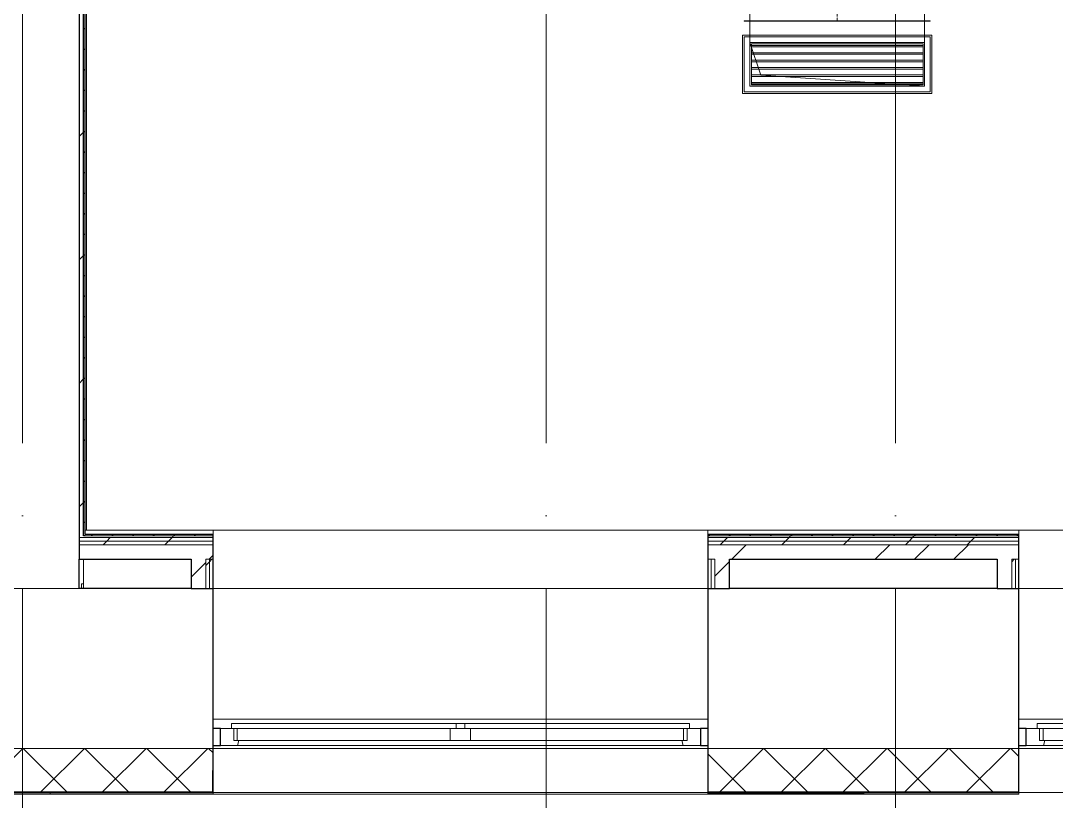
# Model space of a CAD drawing. Header units: millimetres. Extents: x -88595 to 880822, y -1054509 to -148035.
# Drawn here: x 401257 to 404817, y -283584 to -280901 of the extents above; entities that cross this region are included whole.
import ezdxf

# ---------------------------------------------------------------- set-up
doc = ezdxf.new("R2010")
doc.units = ezdxf.units.MM
doc.linetypes.add('$7$ADSK_Осевая', pattern=[14, 10, -2, 0, -2])
doc.linetypes.add('ADSK_Линия сетки', pattern=[25, 20, -2.5, 0, -2.5])
for name, color, linetype, lineweight in [('_ Окна', 7, 'Continuous', 30), ('Воздуховоды', 7, 'Continuous', 18), ('Оборудование', 7, 'Continuous', 18), ('Ограждение', 7, 'Continuous', 9), ('Окна', 7, 'Continuous', 9), ('Оси', 7, 'Continuous', 9), ('Стены внутренние', 7, 'Continuous', 18), ('Стены наружные', 7, 'Continuous', 18), ('Стены штриховка', 7, 'Continuous', 9)]:
    doc.layers.add(name, color=color, linetype=linetype, lineweight=lineweight)

# ---------------------------------------------------------------- blocks, each defined once
blk = doc.blocks.new('$0$ADSK_Решетка вентиляционная жалюзийная_Приточная2 - Решетка приточная_Однорядная-V56-В_Координация_3 этаж ОВ3')
at = {"layer": 'Воздуховоды', "lineweight": 9, "true_color": 0xffffff}
h = blk.add_hatch(dxfattribs=at)
h.set_pattern_fill('FP_30', style=0, pattern_type=2)
h.set_pattern_definition([(180, (-5538.416, -8621.44), (3e-15, -25.4), [25.4, 0, 0, 0]), (180, (-5538.416, -8626.52), (3e-15, -25.4), [25.4, 0, 0, 0])])
h.paths.add_polyline_path([(-5833.4, -8681.3), (-5243.4, -8681.3), (-5243.4, -8541.3), (-5833.4, -8541.3)])
at = {"layer": 'Воздуховоды', "color": 140, "true_color": 0x1bb3e4}
for p, q in [((-5863.4, -8711.3), (-5863.4, -8511.3)), ((-5863.4, -8511.3), (-5213.4, -8511.3)), ((-5213.4, -8511.3), (-5863.4, -8511.3)), ((-5863.4, -8511.3), (-5863.4, -8711.3)), ((-5838.4, -8686.3), (-5838.4, -8536.3)), ((-5838.4, -8536.3), (-5238.4, -8536.3)), ((-5238.4, -8536.3), (-5838.4, -8536.3)), ((-5838.4, -8536.3), (-5838.4, -8686.3)), ((-5243.4, -8541.3), (-5833.4, -8541.3)), ((-5833.4, -8541.3), (-5833.4, -8681.3)), ((-5833.4, -8681.3), (-5833.4, -8541.3)), ((-5833.4, -8541.3), (-5243.4, -8541.3)), ((-5833.4, -8681.3), (-5833.4, -8541.3)), ((-5833.4, -8541.3), (-5243.4, -8541.3)), ((-5243.4, -8541.3), (-5833.4, -8541.3)), ((-5833.4, -8541.3), (-5833.4, -8681.3)), ((-5243.4, -8681.3), (-5243.4, -8541.3)), ((-5243.4, -8541.3), (-5243.4, -8681.3)), ((-5243.4, -8541.3), (-5243.4, -8681.3)), ((-5243.4, -8681.3), (-5243.4, -8541.3)), ((-5238.4, -8536.3), (-5238.4, -8686.3)), ((-5238.4, -8686.3), (-5238.4, -8536.3)), ((-5213.4, -8511.3), (-5213.4, -8711.3)), ((-5213.4, -8711.3), (-5213.4, -8511.3)), ((-5833.4, -8681.3), (-5243.4, -8681.3)), ((-5243.4, -8681.3), (-5833.4, -8681.3)), ((-5243.4, -8681.3), (-5833.4, -8681.3)), ((-5833.4, -8681.3), (-5243.4, -8681.3)), ((-5213.4, -8711.3), (-5863.4, -8711.3)), ((-5863.4, -8711.3), (-5213.4, -8711.3)), ((-5238.4, -8686.3), (-5838.4, -8686.3)), ((-5838.4, -8686.3), (-5238.4, -8686.3))]:
    blk.add_line(p, q, dxfattribs=at)
blk = doc.blocks.new('$0$ADSK_Отвод_Прямоугольный1 - Стандарт-4055408-В_Координация_3 этаж ОВ3')
at = {"layer": 'Воздуховоды', "color": 140, "true_color": 0x1bb3e4}
for p, q in [((-5218.4, -8461.3), (-5858.4, -8461.3)), ((-5858.4, -8461.3), (-5218.4, -8461.3)), ((-5858.4, -8463.3), (-5858.4, -8461.3)), ((-5858.4, -8463.3), (-5858.4, -8461.3)), ((-5218.4, -8463.3), (-5858.4, -8463.3)), ((-5858.4, -8463.3), (-5218.4, -8463.3)), ((-5838.4, -8461.3), (-5838.4, -8486.3)), ((-5238.4, -8461.3), (-5838.4, -8461.3)), ((-5838.4, -8461.3), (-5238.4, -8461.3)), ((-5838.4, -8486.3), (-5838.4, -8461.3)), ((-5238.4, -8461.3), (-5838.4, -8461.3)), ((-5838.4, -8461.3), (-5238.4, -8461.3)), ((-5838.4, -8463.3), (-5838.4, -8461.3)), ((-5838.4, -8463.3), (-5838.4, -8461.3)), ((-5238.4, -8463.3), (-5838.4, -8463.3)), ((-5838.4, -8463.3), (-5238.4, -8463.3)), ((-5238.4, -8461.3), (-5238.4, -8486.3)), ((-5238.4, -8486.3), (-5238.4, -8461.3)), ((-5238.4, -8461.3), (-5238.4, -8463.3)), ((-5238.4, -8463.3), (-5238.4, -8461.3)), ((-5218.4, -8461.3), (-5218.4, -8463.3)), ((-5218.4, -8463.3), (-5218.4, -8461.3)), ((-5838.4, -8486.3), (-5838.4, -8536.3)), ((-5838.4, -8486.3), (-5838.4, -8686.3)), ((-5238.4, -8536.3), (-5238.4, -8486.3)), ((-5238.4, -8486.3), (-5238.4, -8686.3)), ((-5218.4, -8516.3), (-5858.4, -8516.3)), ((-5858.4, -8516.3), (-5858.4, -8706.3)), ((-5858.4, -8706.3), (-5858.4, -8516.3)), ((-5858.4, -8516.3), (-5218.4, -8516.3)), ((-5838.4, -8536.3), (-5838.4, -8686.3)), ((-5838.4, -8536.3), (-5238.4, -8536.3)), ((-5838.4, -8686.3), (-5838.4, -8536.3)), ((-5838.4, -8536.3), (-5238.4, -8536.3)), ((-5238.4, -8536.3), (-5838.4, -8536.3)), ((-5838.4, -8536.3), (-5838.4, -8686.3)), ((-5238.4, -8686.3), (-5238.4, -8536.3)), ((-5238.4, -8536.3), (-5238.4, -8686.3)), ((-5238.4, -8686.3), (-5238.4, -8536.3)), ((-5218.4, -8706.3), (-5218.4, -8516.3)), ((-5218.4, -8516.3), (-5218.4, -8706.3)), ((-5858.4, -8706.3), (-5218.4, -8706.3)), ((-5218.4, -8706.3), (-5858.4, -8706.3)), ((-5838.4, -8686.3), (-5238.4, -8686.3)), ((-5238.4, -8686.3), (-5838.4, -8686.3)), ((-5238.4, -8686.3), (-5838.4, -8686.3)), ((-5838.4, -8686.3), (-5238.4, -8686.3))]:
    blk.add_line(p, q, dxfattribs=at)
blk = doc.blocks.new('3 этаж')
at = {"layer": '_ Окна'}
for p, q in [((413823.9, 643091.9), (413798.9, 643091.9)), ((413823.9, 643033.9), (413823.9, 643091.9)), ((415498.9, 643091.9), (415473.9, 643091.9)), ((415473.9, 643091.9), (415473.9, 643033.9)), ((416593.9, 643091.9), (416568.9, 643091.9)), ((416593.9, 643033.9), (416593.9, 643091.9)), ((413798.9, 643033.9), (413823.9, 643033.9)), ((415473.9, 643033.9), (415498.9, 643033.9)), ((416568.9, 643033.9), (416593.9, 643033.9))]:
    blk.add_line(p, q, dxfattribs=at)
at = {"layer": '_ Окна', "lineweight": 18}
for p, q in [((413861.9, 643091.9), (413823.9, 643091.9)), ((413823.9, 643091.9), (413823.9, 643033.9)), ((413869.9, 643050.9), (413869.9, 643091.9)), ((415427.9, 643091.9), (415427.9, 643050.9)), ((415473.9, 643091.9), (415435.9, 643091.9)), ((415473.9, 643033.9), (415473.9, 643091.9)), ((416631.9, 643091.9), (416593.9, 643091.9)), ((416593.9, 643091.9), (416593.9, 643033.9)), ((416639.9, 643050.9), (416639.9, 643091.9)), ((413881.9, 643050.9), (413869.9, 643050.9)), ((413883.3, 643033.9), (413887.9, 643050.9)), ((415409.9, 643050.9), (415414.5, 643033.9)), ((415427.9, 643050.9), (415415.9, 643050.9)), ((416651.9, 643050.9), (416639.9, 643050.9)), ((416653.3, 643033.9), (416657.9, 643050.9)), ((413823.9, 643033.9), (413883.3, 643033.9)), ((415414.5, 643033.9), (415473.9, 643033.9)), ((416593.9, 643033.9), (416653.3, 643033.9))]:
    blk.add_line(p, q, dxfattribs=at)
at = {"layer": 'Ограждение'}
for p, q in [((413363.9, 643773.9), (413363.9, 649728.9)), ((413358.9, 643773.9), (424453.9, 643773.9)), ((413798.9, 643758.9), (413798.9, 643773.9)), ((413798.9, 643773.9), (415498.9, 643773.9)), ((415498.9, 643773.9), (415498.9, 643758.9)), ((416568.9, 643758.9), (416568.9, 643773.9)), ((416568.9, 643773.9), (418268.9, 643773.9)), ((413353.9, 643573.9), (413353.9, 643673.9)), ((413798.9, 643573.9), (415498.9, 643573.9)), ((416568.9, 643573.9), (418268.9, 643573.9)), ((413798.9, 643123.9), (415498.9, 643123.9)), ((416568.9, 643123.9), (418268.9, 643123.9))]:
    blk.add_line(p, q, dxfattribs=at)
at = {"layer": 'Окна'}
for p, q in [((413861.9, 643108.9), (414633.9, 643108.9)), ((413861.9, 643091.9), (413861.9, 643108.9)), ((414633.9, 643091.9), (413861.9, 643091.9)), ((413881.9, 643050.9), (413881.9, 643091.9)), ((414613.9, 643091.9), (414613.9, 643050.9)), ((414633.9, 643108.9), (414663.9, 643108.9)), ((414633.9, 643108.9), (414633.9, 643091.9)), ((414663.9, 643091.9), (414633.9, 643091.9)), ((414663.9, 643108.9), (415435.9, 643108.9)), ((414663.9, 643091.9), (414663.9, 643108.9)), ((415435.9, 643091.9), (414663.9, 643091.9)), ((414683.9, 643050.9), (414683.9, 643091.9)), ((415415.9, 643091.9), (415415.9, 643050.9)), ((415435.9, 643108.9), (415435.9, 643091.9)), ((416631.9, 643108.9), (417403.9, 643108.9)), ((416631.9, 643091.9), (416631.9, 643108.9)), ((417403.9, 643091.9), (416631.9, 643091.9)), ((416651.9, 643050.9), (416651.9, 643091.9)), ((414613.9, 643050.9), (413881.9, 643050.9)), ((414683.9, 643050.9), (414613.9, 643050.9)), ((415415.9, 643050.9), (414683.9, 643050.9)), ((417383.9, 643050.9), (416651.9, 643050.9)), ((413883.3, 643033.9), (415414.5, 643033.9)), ((416653.3, 643033.9), (418184.5, 643033.9))]:
    blk.add_line(p, q, dxfattribs=at)
at = {"layer": 'Оси', "linetype": 'ADSK_Линия сетки', "ltscale": 100}
for p, q in [((413143.9, 661073.9), (413143.9, 629947.7)), ((414943.9, 661073.9), (414943.9, 629947.7)), ((416143.9, 661073.9), (416143.9, 629947.7)), ((466011.2, 643573.9), (389071.6, 643573.9))]:
    blk.add_line(p, q, dxfattribs=at)
at = {"layer": 'Стены внутренние', "lineweight": 30}
for p, q in [((413338.9, 643573.9), (413338.9, 643673.9)), ((413723.9, 643573.9), (413338.9, 643573.9)), ((413798.9, 642871.9), (413798.9, 643573.9)), ((415498.9, 643573.9), (415498.9, 642871.9)), ((416493.9, 643573.9), (415573.9, 643573.9)), ((416568.9, 642871.9), (416568.9, 643573.9)), ((412678.9, 642871.9), (413798.9, 642871.9)), ((415498.9, 642871.9), (416568.9, 642871.9))]:
    blk.add_line(p, q, dxfattribs=at)
at = {"layer": 'Стены внутренние'}
for p, q in [((395593.9, 643023.9), (423898.9, 643023.9)), ((415498.9, 642871.9), (413798.9, 642871.9)), ((418268.9, 642871.9), (416568.9, 642871.9))]:
    blk.add_line(p, q, dxfattribs=at)
at = {"layer": 'Стены внутренние', "linetype": 'Continuous', "lineweight": 9}
for p, q in [((412994.9, 642873.9), (413144.9, 643023.9)), ((413296.5, 642873.9), (413146.5, 643023.9)), ((413207.1, 642873.9), (413357.1, 643023.9)), ((413508.6, 642873.9), (413358.6, 643023.9)), ((413419.2, 642873.9), (413569.2, 643023.9)), ((413720.8, 642873.9), (413570.8, 643023.9)), ((413631.3, 642873.9), (413781.3, 643023.9)), ((413798.9, 643007.9), (413782.9, 643023.9)), ((415540.5, 642873.9), (415690.5, 643023.9)), ((415842.1, 642873.9), (415692.1, 643023.9)), ((415752.6, 642873.9), (415902.6, 643023.9)), ((416054.2, 642873.9), (415904.2, 643023.9)), ((415964.8, 642873.9), (416114.8, 643023.9)), ((416266.4, 642873.9), (416116.4, 643023.9)), ((416176.9, 642873.9), (416326.9, 643023.9)), ((416478.5, 642873.9), (416328.5, 643023.9)), ((416389, 642873.9), (416539, 643023.9)), ((416568.9, 642995.6), (416540.6, 643023.9)), ((415630, 642873.9), (415498.9, 643004.9)), ((415569.8, 642873.9), (415568.6, 642871.9)), ((415825.1, 642871.9), (415824, 642873.9)), ((416411.7, 642871.9), (416410.6, 642873.9))]:
    blk.add_line(p, q, dxfattribs=at)
at = {"layer": 'Стены наружные', "lineweight": 30}
for p, q in [((413338.9, 649753.9), (413338.9, 643673.9)), ((413353.9, 643753.9), (413353.9, 649738.9)), ((413358.9, 643758.9), (413358.9, 649733.9)), ((413798.9, 643758.9), (413358.9, 643758.9)), ((413798.9, 643573.9), (413798.9, 643758.9)), ((415498.9, 643758.9), (415498.9, 643573.9)), ((416568.9, 643758.9), (415498.9, 643758.9)), ((416568.9, 643573.9), (416568.9, 643758.9)), ((413358.9, 643753.9), (413353.9, 643753.9)), ((413338.9, 643673.9), (413723.9, 643673.9)), ((413723.9, 643673.9), (413723.9, 643573.9)), ((415573.9, 643673.9), (416493.9, 643673.9)), ((415573.9, 643573.9), (415573.9, 643673.9)), ((416493.9, 643673.9), (416493.9, 643573.9)), ((413723.9, 643573.9), (413798.9, 643573.9)), ((415498.9, 643573.9), (415573.9, 643573.9)), ((416493.9, 643573.9), (416568.9, 643573.9)), ((415498.9, 642871.9), (415498.9, 642866.9)), ((416033.9, 642871.9), (416033.9, 642866.9)), ((416033.9, 642866.9), (415498.9, 642866.9))]:
    blk.add_line(p, q, dxfattribs=at)
at = {"layer": 'Стены наружные', "linetype": 'Continuous', "lineweight": 9}
for p, q in [((413353.9, 645495.6), (413358.9, 645500.6)), ((413353.9, 645424.9), (413358.9, 645429.9)), ((413353.9, 645354.2), (413358.9, 645359.2)), ((413353.9, 645283.5), (413358.9, 645288.5)), ((413353.9, 645212.7), (413358.9, 645217.7)), ((413353.9, 645142), (413358.9, 645147)), ((413338.9, 645127), (413353.9, 645142)), ((413353.9, 645071.3), (413358.9, 645076.3)), ((413353.9, 645000.6), (413358.9, 645005.6)), ((413353.9, 644929.9), (413358.9, 644934.9)), ((413353.9, 644859.2), (413358.9, 644864.2)), ((413353.9, 644788.5), (413358.9, 644793.5)), ((413353.9, 644717.8), (413358.9, 644722.8)), ((413338.9, 644702.8), (413353.9, 644717.8)), ((413353.9, 644647.1), (413358.9, 644652.1)), ((413353.9, 644576.3), (413358.9, 644581.3)), ((413353.9, 644505.6), (413358.9, 644510.6)), ((413353.9, 644434.9), (413358.9, 644439.9)), ((413353.9, 644364.2), (413358.9, 644369.2)), ((413338.9, 644278.5), (413353.9, 644293.5)), ((413353.9, 644293.5), (413358.9, 644298.5)), ((413353.9, 644222.8), (413358.9, 644227.8)), ((413353.9, 644152.1), (413358.9, 644157.1)), ((413353.9, 644081.4), (413358.9, 644086.4)), ((413353.9, 644010.7), (413358.9, 644015.7)), ((413353.9, 643939.9), (413358.9, 643944.9)), ((413338.9, 643854.2), (413353.9, 643869.2)), ((413353.9, 643869.2), (413358.9, 643874.2)), ((413353.9, 643798.5), (413358.9, 643803.5)), ((413379.9, 643753.9), (413384.9, 643758.9)), ((413450.7, 643753.9), (413455.7, 643758.9)), ((413521.4, 643753.9), (413526.4, 643758.9)), ((413592.1, 643753.9), (413597.1, 643758.9)), ((413662.8, 643753.9), (413667.8, 643758.9)), ((413733.5, 643753.9), (413738.5, 643758.9)), ((415501.3, 643753.9), (415506.3, 643758.9)), ((415572, 643753.9), (415577, 643758.9)), ((415642.7, 643753.9), (415647.7, 643758.9)), ((415713.4, 643753.9), (415718.4, 643758.9)), ((415784.1, 643753.9), (415789.1, 643758.9)), ((415854.8, 643753.9), (415859.8, 643758.9)), ((415925.5, 643753.9), (415930.5, 643758.9)), ((415996.2, 643753.9), (416001.2, 643758.9)), ((416067, 643753.9), (416072, 643758.9)), ((416137.7, 643753.9), (416142.7, 643758.9)), ((416208.4, 643753.9), (416213.4, 643758.9)), ((416279.1, 643753.9), (416284.1, 643758.9)), ((416349.8, 643753.9), (416354.8, 643758.9)), ((416420.5, 643753.9), (416425.5, 643758.9)), ((416491.2, 643753.9), (416496.2, 643758.9)), ((416561.9, 643753.9), (416566.9, 643758.9)), ((413338.9, 643721.1), (413341.7, 643723.9)), ((413420.7, 643723.9), (413433.2, 643736.4)), ((413433.2, 643736.4), (413445.7, 643748.9)), ((413632.8, 643723.9), (413645.3, 643736.4)), ((413645.3, 643736.4), (413657.8, 643748.9)), ((413657.8, 643748.9), (413662.8, 643753.9)), ((415542, 643723.9), (415554.5, 643736.4)), ((415554.5, 643736.4), (415567, 643748.9)), ((415581.7, 643673.9), (415631.7, 643723.9)), ((415754.1, 643723.9), (415766.6, 643736.4)), ((415766.6, 643736.4), (415779.1, 643748.9)), ((415779.1, 643748.9), (415784.1, 643753.9)), ((415966.2, 643723.9), (415978.7, 643736.4)), ((415978.7, 643736.4), (415991.2, 643748.9)), ((416075.1, 643673.9), (416125.1, 643723.9)), ((416178.4, 643723.9), (416190.9, 643736.4)), ((416190.9, 643736.4), (416203.4, 643748.9)), ((416203.4, 643748.9), (416208.4, 643753.9)), ((416210, 643673.9), (416260, 643723.9)), ((416345, 643673.9), (416395, 643723.9)), ((416390.5, 643723.9), (416403, 643736.4)), ((416403, 643736.4), (416415.5, 643748.9)), ((413785.1, 643673.9), (413798.9, 643687.6)), ((413723.9, 643612.6), (413773.9, 643662.6)), ((413773.9, 643652.8), (413786.4, 643665.3)), ((413786.4, 643665.3), (413794.9, 643673.9)), ((415523.9, 643616.1), (415573.9, 643666.1)), ((416543.9, 643665.1), (416552.6, 643673.9)), ((415568.6, 642871.9), (415565.7, 642866.9)), ((415825.7, 642870.9), (415825.1, 642871.9))]:
    blk.add_line(p, q, dxfattribs=at)
at = {"layer": 'Стены наружные'}
for p, q in [((413346.4, 643588.9), (413353.9, 643588.9)), ((413346.4, 643573.9), (413346.4, 643588.9)), ((413238.9, 642866.9), (413238.9, 642871.9)), ((413798.9, 642871.9), (413798.9, 642866.9)), ((416568.9, 642866.9), (416568.9, 642871.9)), ((415498.9, 642866.9), (410978.9, 642866.9)), ((416568.9, 642866.9), (416033.9, 642866.9))]:
    blk.add_line(p, q, dxfattribs=at)
at = {"layer": 'Стены штриховка'}
for p, q in [((413338.9, 643748.9), (413798.9, 643748.9)), ((413798.9, 643748.9), (413338.9, 643748.9)), ((413338.9, 643736.4), (413798.9, 643736.4)), ((413338.9, 643723.9), (413798.9, 643723.9)), ((413798.9, 643753.9), (413358.9, 643753.9)), ((416568.9, 643753.9), (415498.9, 643753.9)), ((415498.9, 643748.9), (416568.9, 643748.9)), ((416568.9, 643748.9), (415498.9, 643748.9)), ((415498.9, 643736.4), (416568.9, 643736.4)), ((415498.9, 643723.9), (416568.9, 643723.9)), ((413798.9, 643673.9), (413773.9, 643673.9)), ((413773.9, 643673.9), (413773.9, 643573.9)), ((413786.4, 643673.9), (413786.4, 643573.9)), ((415523.9, 643673.9), (415498.9, 643673.9)), ((415511.4, 643673.9), (415511.4, 643573.9)), ((415523.9, 643673.9), (415523.9, 643573.9)), ((416568.9, 643673.9), (416543.9, 643673.9)), ((416543.9, 643673.9), (416543.9, 643573.9)), ((416556.4, 643673.9), (416556.4, 643573.9)), ((413798.9, 642947.9), (413796.9, 642947.9)), ((413796.9, 642873.9), (413796.9, 642947.9)), ((415500.9, 642947.9), (415498.9, 642947.9)), ((415500.9, 642947.9), (415500.9, 642873.9)), ((416568.9, 642947.9), (416566.9, 642947.9)), ((416566.9, 642873.9), (416566.9, 642947.9)), ((412680.9, 642873.9), (413796.9, 642873.9)), ((415500.9, 642873.9), (416566.9, 642873.9))]:
    blk.add_line(p, q, dxfattribs=at)

msp = doc.modelspace()

# ---------------------------------------------------------------- linework, layer by layer
at = {"layer": 'Воздуховоды', "color": 140, "true_color": 0x1bb3e4}
for p, q in [((403763.4, -280900.7), (403763.4, -280632.7)), ((404363.4, -280632.7), (404363.4, -280900.7)), ((403763.4, -280900.7), (404363.4, -280900.7)), ((404363.4, -280975.7), (403763.4, -280975.7)), ((403763.4, -280975.7), (403763.4, -281125.7)), ((403763.4, -280975.7), (403800.9, -281088.2)), ((404363.4, -281125.7), (404363.4, -280975.7)), ((404363.4, -281125.7), (403800.9, -281088.2)), ((403763.4, -281125.7), (404363.4, -281125.7))]:
    msp.add_line(p, q, dxfattribs=at)
at = {"layer": 'Воздуховоды', "color": 140, "linetype": '$7$ADSK_Осевая', "true_color": 0x1bb3e4}
msp.add_line((404063.4, -280900.7), (404063.4, -280632.7), dxfattribs=at)

# ---------------------------------------------------------------- block references
at = {"layer": 'Воздуховоды', "color": 140, "true_color": 0x1bb3e4}
for name in ['$0$ADSK_Отвод_Прямоугольный1 - Стандарт-4055408-В_Координация_3 этаж ОВ3', '$0$ADSK_Решетка вентиляционная жалюзийная_Приточная2 - Решетка приточная_Однорядная-V56-В_Координация_3 этаж ОВ3']:
    msp.add_blockref(name, (409601.8, -272439.4), dxfattribs=at)
at = {"layer": 'Оборудование', "color": 5, "true_color": 0x0000ff}
msp.add_blockref('3 этаж', (-11880.6, -926425.8), dxfattribs=at)

doc.saveas('drawing.dxf')
